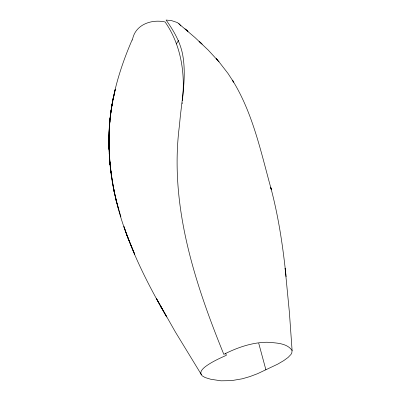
<?xml version="1.0" encoding="UTF-8"?>
<svg xmlns="http://www.w3.org/2000/svg" width="401" height="401" viewBox="0 0 401 401"><rect width="100%" height="100%" fill="white"/><g stroke="black" fill="none" stroke-linecap="round" stroke-linejoin="round"><path stroke-width="0.6" d="M109.042 145.267L109.398 157.177L109.117 137.794L108.997 149.573L110.455 167.899M132.13 39.859C117.132 74.451 106.907 111.929 109.267 149.929M109.338 127.658L108.982 140.756C108.831 127.463 110.335 114.185 112.731 101.122L111.608 106.691L115.318 89.167L112.701 100.456L113.969 95.032M182.365 100.591C185.478 73.308 181.006 44.807 165.087 21.95C151.332 18.947 134.881 24.677 132.405 40.13M109.062 133.593L109.909 120.711L109.383 126.591L110.681 113.964L109.929 119.764L111.628 107.433L110.676 113.127L112.731 101.122M182.169 103.568L182.219 102.816M178.565 40.396L176.32 43.95M286.098 276.685L285.126 268.299L289.382 312.249L292.108 350.559L291.748 353.096L290.946 354.469L288.118 357.416L283.702 360.639L277.728 364.133L257.658 373.647L249.798 376.609L242.269 378.795L231.442 380.649L221.001 380.815L210.746 379.246L205.167 377.557L202.094 375.777L175.317 331.883L156.385 298.499L166.701 316.97L160.926 306.805L162.019 308.775C147.187 282.449 133.503 255.302 123.949 226.57L127.954 238.034L134.696 254.314L126.836 234.896L127.954 238.034C120.801 219.472 115.298 200.239 112.275 180.56L114.36 192.6L116.26 200.706L120.896 216.921M285.848 274.484C282.76 245.091 278.304 215.733 270.665 187.147L271.367 189.808C261.001 152.52 253.086 113.418 232.4 80.13L233.658 82.155L227.938 73.368L219.021 61.854L208.244 50.11L195.046 37.589L177.442 22.581L171.488 20.591L166.099 20.05C173.468 30.391 180.109 41.649 182.58 54.255C187.031 77.684 181.317 101.448 179.528 124.836C169.027 204.069 194.315 281.913 223.823 354.344C237.247 347.587 251.893 342.409 267.071 342.243C275.412 342.955 287.051 342.84 292.108 350.559M184.936 28.752L187.994 31.403L185.683 29.398M202.184 44.18L199.066 41.288L201.182 43.253M178.871 23.554L180.881 25.955M217.903 60.586L216.174 58.636L219.021 61.854M201.207 374.755C199.498 371.486 203.031 368.574 205.277 366.709C211.713 361.897 219.096 358.584 226.38 355.286L225.557 353.146M258.73 343.286L265.918 369.862M118.445 208.816L115.353 196.941L116.26 200.706L113.663 188.731L114.36 192.6C111.548 179.538 109.784 166.25 109.217 152.896L110.08 164.896L109.668 160.661L111.633 176.345M111.829 177.558L112.315 180.59L110.4 168.535L111.052 172.706L110.606 169.102M109.488 153.653L109.603 155.513L109.498 153.683M109.267 149.418L108.861 142.104L108.982 134.796L108.997 149.573"/></g></svg>
